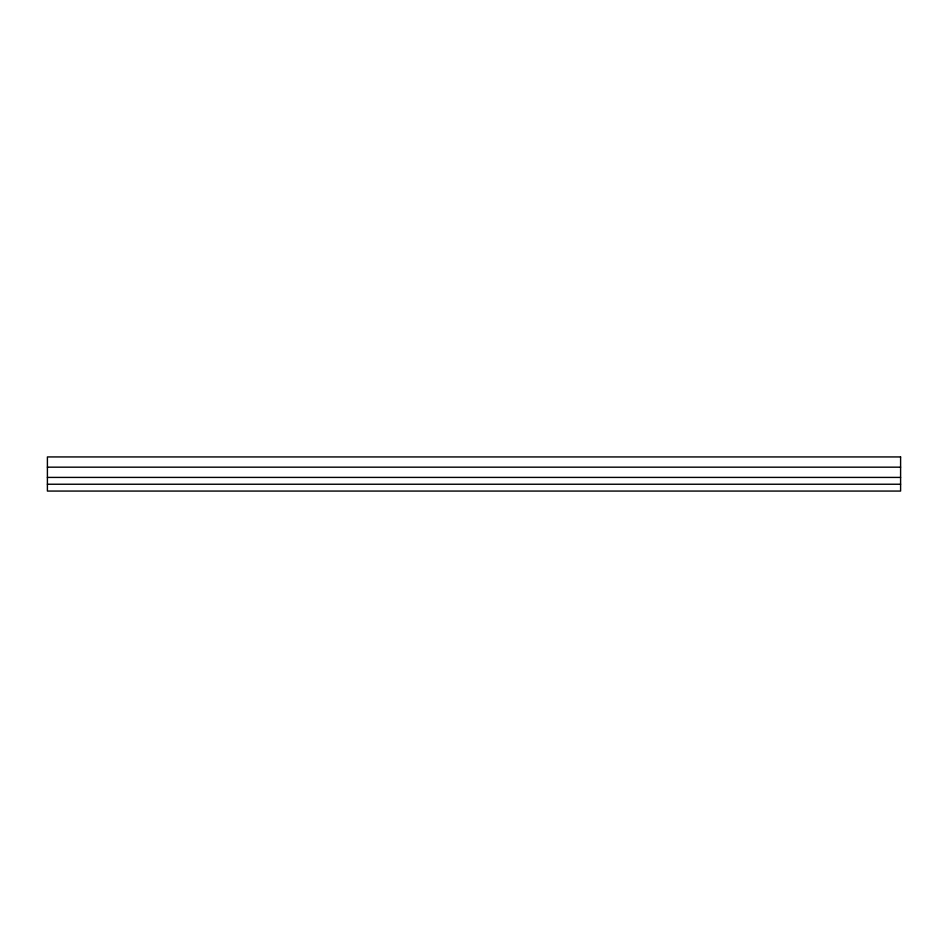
<?xml version="1.0" encoding="UTF-8"?>
<svg xmlns="http://www.w3.org/2000/svg" width="948" height="948" viewBox="0 0 948 948"><rect width="100%" height="100%" fill="white"/><g stroke="black" fill="none" stroke-linecap="round" stroke-linejoin="round"><path stroke-width="1.42" d="M47.4 467.174L900.6 467.174M47.4 477.413L900.6 477.413M47.4 484.238L900.6 484.238M900.6 456.936L47.4 456.936L47.4 491.064L900.6 491.064L900.6 456.936"/></g></svg>
